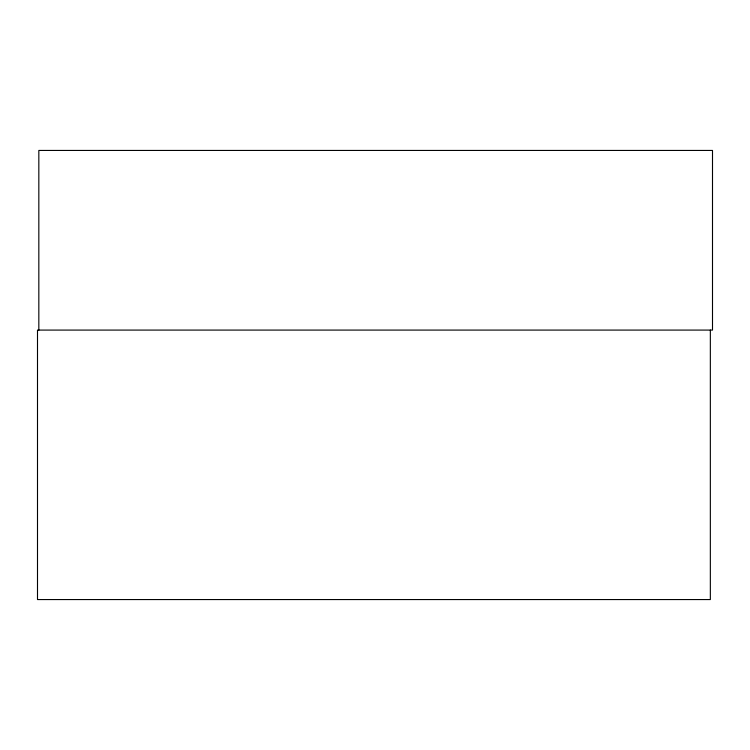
<?xml version="1.0" encoding="UTF-8"?>
<svg xmlns="http://www.w3.org/2000/svg" width="750" height="750" viewBox="0 0 750 750"><rect width="100%" height="100%" fill="white"/><g stroke="black" fill="none" stroke-linecap="round" stroke-linejoin="round"><path stroke-width="1.12" d="M710.344 330.084L710.344 599.559L37.5 599.559L37.5 330.084L712.5 330.084L712.5 150.441L38.831 150.441L38.831 330.084"/></g></svg>
